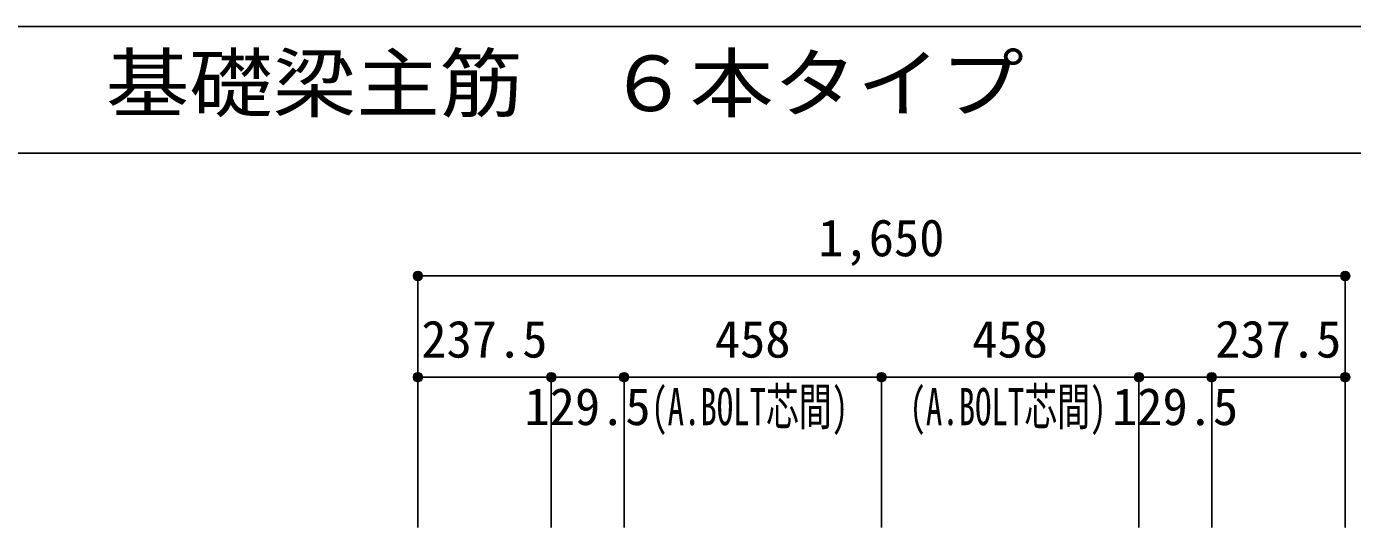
# Model space of a CAD drawing. Units: millimetres at full size, sheet at 1:30. Extents: x -5973 to 5954, y -4195 to 4201.
# Drawn here: x -969 to 1390, y 3311 to 4201 of the extents above; entities that cross this region are included whole.
import ezdxf
from ezdxf.enums import TextEntityAlignment as Align

# ---------------------------------------------------------------- set-up
doc = ezdxf.new("R2010")
doc.units = ezdxf.units.MM
doc.header["$LTSCALE"] = 30
doc.header["$PDMODE"] = 32
doc.header["$PDSIZE"] = 15
for name, color, linetype in [('0-7_文字', 4, 'Continuous'), ('0-D_寸法', 4, 'Continuous'), ('6-7_文字', 7, 'Continuous'), ('F-0_枠', 6, 'Continuous')]:
    doc.layers.add(name, color=color, linetype=linetype)
doc.styles.add('ＭＳ ゴシック', font='')
doc.styles.get('ＭＳ ゴシック').set_extended_font_data('MS Gothic')

msp = doc.modelspace()

# ---------------------------------------------------------------- linework, layer by layer
at = {"layer": '0-D_寸法'}
for p, q in [((-272.56, 3758.07), (-272.56, 3578.07)), ((-272.56, 3758.07), (-272.56, 3578.07)), ((-272.56, 3758.07), (1377.44, 3758.07)), ((-272.56, 3758.07), (1377.44, 3758.07)), ((1377.44, 3758.07), (1377.44, 3578.07)), ((-272.56, 3578.07), (-272.56, 3311.03)), ((-272.56, 3578.07), (-272.56, 3311.03)), ((-272.56, 3578.07), (-272.56, 3311.03)), ((-272.56, 3578.07), (-35.06, 3578.07)), ((-272.56, 3578.07), (-272.56, 3311.03)), ((-35.06, 3578.07), (-35.06, 3311.03)), ((-35.06, 3578.07), (94.44, 3578.07)), ((94.44, 3578.07), (94.44, 3311.03)), ((94.44, 3578.07), (552.44, 3578.07)), ((552.44, 3578.07), (552.44, 3311.03)), ((552.44, 3578.07), (1010.44, 3578.07)), ((1010.44, 3578.07), (1010.44, 3311.03)), ((1010.44, 3578.07), (1139.94, 3578.07)), ((1139.94, 3578.07), (1139.94, 3311.03)), ((1139.94, 3578.07), (1377.44, 3578.07)), ((1377.44, 3578.07), (1377.44, 3311.03))]:
    msp.add_line(p, q, dxfattribs=at)
for centre, radius in [((-272.56, 3758.07), 8), ((-272.56, 3758.07), 7.2), ((-272.56, 3758.07), 6.4), ((-272.56, 3758.07), 5.6), ((-272.56, 3758.07), 4.8), ((-272.56, 3758.07), 4), ((-272.56, 3758.07), 3.2), ((-272.56, 3758.07), 2.4), ((-272.56, 3758.07), 1.6), ((-272.56, 3758.07), 0.8), ((1377.44, 3758.07), 8), ((1377.44, 3758.07), 7.2), ((1377.44, 3758.07), 6.4), ((1377.44, 3758.07), 5.6), ((1377.44, 3758.07), 4.8), ((1377.44, 3758.07), 4), ((1377.44, 3758.07), 3.2), ((1377.44, 3758.07), 2.4), ((1377.44, 3758.07), 1.6), ((1377.44, 3758.07), 0.8), ((-272.56, 3578.07), 8), ((-272.56, 3578.07), 7.2), ((-272.56, 3578.07), 6.4), ((-272.56, 3578.07), 5.6), ((-272.56, 3578.07), 4.8), ((-272.56, 3578.07), 4), ((-272.56, 3578.07), 3.2), ((-272.56, 3578.07), 2.4), ((-272.56, 3578.07), 1.6), ((-272.56, 3578.07), 0.8), ((-35.06, 3578.07), 8), ((-35.06, 3578.07), 7.2), ((-35.06, 3578.07), 6.4), ((-35.06, 3578.07), 5.6), ((-35.06, 3578.07), 4.8), ((-35.06, 3578.07), 4), ((-35.06, 3578.07), 3.2), ((-35.06, 3578.07), 2.4), ((-35.06, 3578.07), 1.6), ((-35.06, 3578.07), 0.8), ((94.44, 3578.07), 8), ((94.44, 3578.07), 7.2), ((94.44, 3578.07), 6.4), ((94.44, 3578.07), 5.6), ((94.44, 3578.07), 4.8), ((94.44, 3578.07), 4), ((94.44, 3578.07), 3.2), ((94.44, 3578.07), 2.4), ((94.44, 3578.07), 1.6), ((94.44, 3578.07), 0.8), ((552.44, 3578.07), 8), ((552.44, 3578.07), 7.2), ((552.44, 3578.07), 6.4), ((552.44, 3578.07), 5.6), ((552.44, 3578.07), 4.8), ((552.44, 3578.07), 4), ((552.44, 3578.07), 3.2), ((552.44, 3578.07), 2.4), ((552.44, 3578.07), 1.6), ((552.44, 3578.07), 0.8), ((1010.44, 3578.07), 8), ((1010.44, 3578.07), 7.2), ((1010.44, 3578.07), 6.4), ((1010.44, 3578.07), 5.6), ((1010.44, 3578.07), 4.8), ((1010.44, 3578.07), 4), ((1010.44, 3578.07), 3.2), ((1010.44, 3578.07), 2.4), ((1010.44, 3578.07), 1.6), ((1010.44, 3578.07), 0.8), ((1139.94, 3578.07), 8), ((1139.94, 3578.07), 7.2), ((1139.94, 3578.07), 6.4), ((1139.94, 3578.07), 5.6), ((1139.94, 3578.07), 4.8), ((1139.94, 3578.07), 4), ((1139.94, 3578.07), 3.2), ((1139.94, 3578.07), 2.4), ((1139.94, 3578.07), 1.6), ((1139.94, 3578.07), 0.8), ((1377.44, 3578.07), 8), ((1377.44, 3578.07), 7.2), ((1377.44, 3578.07), 6.4), ((1377.44, 3578.07), 5.6), ((1377.44, 3578.07), 4.8), ((1377.44, 3578.07), 4), ((1377.44, 3578.07), 3.2), ((1377.44, 3578.07), 2.4), ((1377.44, 3578.07), 1.6), ((1377.44, 3578.07), 0.8)]:
    msp.add_circle(centre, radius, dxfattribs=at)
at = {"layer": '0-D_寸法', "color": 7}
for p in [(-272.56, 3758.07), (-272.56, 3758.07), (1377.44, 3758.07), (-272.56, 3578.07), (-272.56, 3578.07), (-35.06, 3578.07), (-35.06, 3578.07), (94.44, 3578.07), (94.44, 3578.07), (552.44, 3578.07), (552.44, 3578.07), (1010.44, 3578.07), (1010.44, 3578.07), (1139.94, 3578.07), (1139.94, 3578.07), (1377.44, 3578.07), (1377.44, 3578.07)]:
    msp.add_point(p, dxfattribs=at)
at = {"layer": 'F-0_枠'}
msp.add_line((-5972.88, 4201.15), (5954.1, 4201.15), dxfattribs=at)
at = {"layer": 'F-0_枠', "color": 2}
msp.add_line((-5972.88, 3976.15), (3723.6, 3976.15), dxfattribs=at)

# ---------------------------------------------------------------- texts
at = {"layer": '0-7_文字', "style": 'ＭＳ ゴシック', "width": 0.65}
for p in [(142.68, 3472.96), (602.19, 3472.96)]:
    msp.add_text('(A.BOLT芯間)', height=65.98, dxfattribs=at).set_placement(p, align=Align.BOTTOM_LEFT)
at = {"layer": '0-D_寸法', "style": 'ＭＳ ゴシック'}
for s, p in [('1,650', (439.94, 3773.07)), ('237.5', (-266.31, 3593.07)), ('458', (255.94, 3593.07)), ('458', (713.94, 3593.07)), ('237.5', (1146.19, 3593.07)), ('129.5', (-82.81, 3473.07)), ('129.5', (962.69, 3473.07))]:
    msp.add_text(s, height=65.98, dxfattribs=at).set_placement(p, align=Align.BOTTOM_LEFT)
at = {"layer": '6-7_文字', "color": 2, "style": 'ＭＳ ゴシック', "width": 1.1}
msp.add_text('\u3000\u3000基礎梁主筋\u3000６本タイプ', height=98.97, dxfattribs=at).set_placement((-1124.64, 4021.15), align=Align.BOTTOM_LEFT)

doc.saveas('drawing.dxf')
